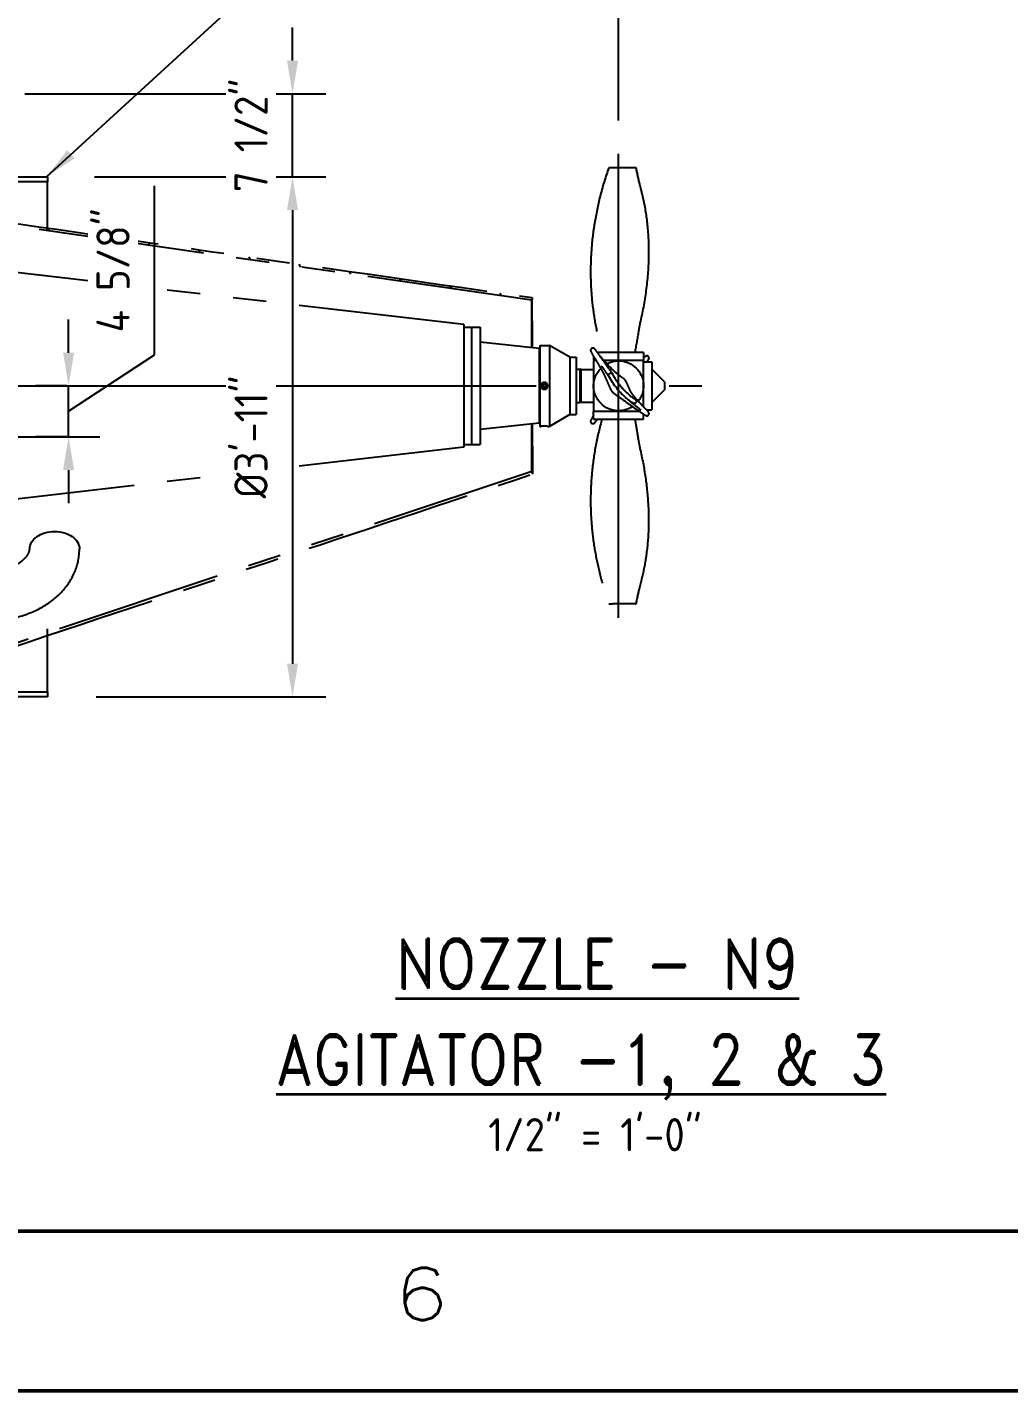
# Model space of a CAD drawing. Header units: inches. Extents: x 0 to 4731, y 0 to 1632.
# Drawn here: x 1370.6 to 1548, y 0 to 246.4 of the extents above; entities that cross this region are included whole.
import ezdxf
from ezdxf.enums import TextEntityAlignment as Align

# ---------------------------------------------------------------- set-up
doc = ezdxf.new("R2010")
doc.units = ezdxf.units.IN
doc.header["$LTSCALE"] = 48
doc.header["$MEASUREMENT"] = 0
doc.linetypes.add('CENTER', pattern=[2, 1.25, -0.25, 0.25, -0.25])
doc.linetypes.add('PHANTOM2', pattern=[1.25, 0.625, -0.125, 0.125, -0.125, 0.125, -0.125])
for name, color, linetype, lineweight in [('AM_11', 92, 'PHANTOM2', 25), ('AM_5', 92, 'Continuous', 25), ('AM_6', 140, 'Continuous', 35), ('AM_7', 142, 'CENTER', 25), ('AM_BOR', 255, 'Continuous', 50), ('Building-AM_0', 7, 'Continuous', 50), ('Equipment-AM_0', 7, 'Continuous', 50), ('Equipment-AM_5', 92, 'Continuous', 25)]:
    doc.layers.add(name, color=color, linetype=linetype, lineweight=lineweight)
doc.styles.add('ISOCP', font='ISOCP.SHX')
doc.styles.add('ROMAND', font='romand')
doc.styles.add('simplex', font='simplex.shx', dxfattribs={"width": 0.75})
doc.styles.get("Standard").update_dxf_attribs({"font": 'ROMANS.SHX', "width": 0.7})
doc.dimstyles.new('SCALE -2', dxfattribs={"dimscale": 48, "dimtxt": 0.125, "dimasz": 0.125, "dimexe": 0.125, "dimexo": 0.125, "dimgap": 0.09375, "dimtad": 1, "dimdec": 4, "dimlfac": 0.5, "dimrnd": 0.0625, "dimzin": 3, "dimdsep": 46, "dimlunit": 4, "dimtxsty": 'ISOCP', "dimcen": 0, "dimclrd": 92, "dimclre": 92, "dimclrt": 140, "dimadec": 0, "dimazin": 0, "dimtfac": 1, "dimtdec": 4, "dimtmove": 0, "dimatfit": 3, "dimfxl": 1, "dimfrac": 2, "dimtolj": 1, "dimtzin": 0, "dimarcsym": 0})

# ---------------------------------------------------------------- blocks, each defined once
blk = doc.blocks.new('PE_FR_E')
at = {"layer": 'AM_BOR', "color": 9}
blk.add_lwpolyline([(0, 0), (1117.6, 0), (1117.6, 863.6), (0, 863.6)], close=True, dxfattribs=at)
at = {"layer": 'AM_BOR'}
blk.add_lwpolyline([(18.75, 15.25), (1098.85, 15.25), (1098.85, 848.35), (18.75, 848.35)], close=True, dxfattribs=at)
at = {"layer": 'AM_BOR', "style": 'simplex', "width": 1.22807}
blk.add_text('6', height=5, dxfattribs=at).set_placement((762.96, 6.75), align=Align.CENTER)
at = {"layer": 'AM_BOR', "width": 0.9, "flags": 9}
blk.add_attdef('PENSTYLE', text='', height=1, dxfattribs=at).set_placement((1116.99, 0.33), align=Align.BOTTOM_RIGHT)
blk = doc.blocks.new('A$C0B472E40')
at = {"layer": 'AM_11', "ltscale": 0.5}
h = blk.add_hatch(dxfattribs=at)
h.set_pattern_fill('ANSI31', color=256, scale=30, angle=18, style=0)
h.set_pattern_definition([(63, (-479.913, -570.2295), (-3.341274, 1.702464), [])])
h.paths.add_polyline_path([(-52.39, 7.97), (-52.36, 7.74), (-3.69, 14.72), (-3.73, 14.96)])
for p, q in [((-61.78, 19.69), (-61.72, 19.69)), ((-61.72, 19.69), (-61.47, 19.69)), ((-61.47, 19.69), (-60.94, 19.69)), ((-60.94, 19.69), (-59.32, 19.69)), ((-59.32, 19.69), (-59.3, 19.69)), ((5.2, 18.9), (-8.58, 18.9)), ((-8.58, 18.9), (-8.58, 18.43)), ((-8.58, 18.43), (5.2, 18.43)), ((-8.58, 14.01), (-8.58, 18.43)), ((-52.36, 7.74), (-3.69, 14.72)), ((-46.21, 5.55), (2.72, 11.21)), ((-52.36, 3.44), (-52.36, 7.74)), ((-47.67, 5.31), (-47.67, -5.31)), ((-46.88, 5.31), (-47.67, 5.31)), ((-46.88, 5.31), (-46.88, -5.31)), ((-46.21, 5.31), (-46.88, 5.31)), ((-46.88, 5.31), (-46.88, -5.31)), ((-46.21, 5.55), (-46.21, -5.55)), ((-53, 3.38), (-47.67, 3.94)), ((-62.45, 3.01), (-58.29, 3.01)), ((-62.45, 3.01), (-62.45, 2.3)), ((-57.93, 2.67), (-57.93, 2.3)), ((-56.35, 2.6), (-56.35, -2.6)), ((-55.78, 2.6), (-56.35, 2.6)), ((-55.78, 2.6), (-53.95, 3.66)), ((-55.78, 2.6), (-55.78, -2.6)), ((-53.95, 3.66), (-53.95, -3.66)), ((-53.79, 3.66), (-53.95, 3.66)), ((-53.08, 3.66), (-53.16, 3.66)), ((-53.08, 3.66), (-53.08, -3.66)), ((-53, 3.31), (-53.08, 3.31)), ((-53, 3.38), (-53, -3.38)), ((-64.34, 0.35), (-63.2, 1.5)), ((-63.2, 2.17), (-63.2, -2.17)), ((-62.45, 2.17), (-63.2, 2.17)), ((-62.45, 2.3), (-62.34, 2.3)), ((-61.04, 2.3), (-59.34, 2.3)), ((-58.04, 2.3), (-57.93, 2.3)), ((-56.78, 1.48), (-57.93, 1.48)), ((-56.78, 1.48), (-56.7, 1.52)), ((-56.78, 1.48), (-56.78, -1.48)), ((-56.7, 1.52), (-56.7, -1.52)), ((-56.35, 1.52), (-56.7, 1.52)), ((-64.34, 0.35), (-64.34, -0.35)), ((-64.34, -0.35), (-63.2, -1.5)), ((-62.72, -2.17), (-63.2, -2.17)), ((-59.34, -2.3), (-61.04, -2.3)), ((-57.93, -2.3), (-58.04, -2.3)), ((-56.78, -1.48), (-57.93, -1.48)), ((-57.93, -3.01), (-57.93, -2.3)), ((-56.78, -1.48), (-56.7, -1.52)), ((-56.35, -1.52), (-56.7, -1.52)), ((-62.45, -3.01), (-62.45, -2.55)), ((-57.93, -3.01), (-62.45, -3.01)), ((-55.78, -2.6), (-56.35, -2.6)), ((-55.78, -2.6), (-53.95, -3.66)), ((-53.79, -3.66), (-53.95, -3.66)), ((-53.08, -3.66), (-53.16, -3.66)), ((-53, -3.31), (-53.08, -3.31)), ((-53, -3.38), (-47.67, -3.94)), ((-52.36, -7.74), (-52.36, -3.44)), ((-46.88, -5.31), (-47.67, -5.31)), ((-46.21, -5.31), (-46.88, -5.31)), ((-46.21, -5.55), (2.72, -11.21)), ((-52.36, -7.74), (-3.69, -23.94)), ((-61.69, -19.69), (-61.78, -19.69)), ((-61.69, -19.69), (-60.66, -19.69)), ((-60.66, -19.69), (-60.42, -19.69)), ((-60.42, -19.69), (-59.67, -19.69)), ((-59.3, -19.69), (-59.67, -19.69)), ((-8.58, -27.64), (-8.58, -21.97)), ((5.2, -27.64), (-8.58, -27.64)), ((-8.58, -27.64), (-8.58, -28.11)), ((-8.58, -28.11), (5.2, -28.11))]:
    blk.add_line(p, q, dxfattribs=at)
blk.add_circle((-53.48, 0), 0.197, dxfattribs=at)
for centre, radius, start, end in [((-60.19, 0), 3.15, 133.0298, 135.9311), ((-60.19, 0), 2.26, 62.0119, 217.9902), ((-60.19, 0), 2.26, 235.9377, 44.2566), ((-60.19, 0), 3.15, 44.0689, 46.9702), ((-65.18, 3.89), 6.59, 310.0503, 332.75), ((-65.18, 3.89), 6.2, 320.1144, 332.75), ((-59.49, 0.96), 0.197, 332.75, 152.75), ((-65.18, 3.89), 6.2, 304.25, 316.8856), ((-65.18, 3.89), 6.59, 304.25, 310.0503), ((-65.18, 3.89), 6.2, 316.8856, 320.1144), ((-61.58, -1.4), 0.197, 124.25, 225.876), ((-61.58, -1.4), 0.197, 225.876, 304.25), ((-60.19, 0), 3.15, 313.0298, 315.9311)]:
    blk.add_arc(centre, radius, start, end, dxfattribs=at)
blk.add_ellipse((-9.21, -14.74), major_axis=(-2.25, 0), ratio=0.707107, start_param=3.141593, end_param=6.283185, dxfattribs=at)
for points in [[(-62.07, 18.37), (-61.97, 18.8), (-61.87, 19.24), (-61.78, 19.69)], [(-62.72, 2.17), (-62.77, 2.22), (-62.82, 2.27), (-62.86, 2.32)], [(-60.65, 0.64), (-60.59, 0.69), (-60.52, 0.73), (-60.45, 0.78)], [(-59.73, -0.64), (-60.07, -0.88), (-60.39, -1.11), (-60.68, -1.32)], [(-61.9, -1.4), (-61.85, -1.36), (-61.78, -1.3), (-61.7, -1.24)], [(-61.78, -19.69), (-61.87, -19.24), (-61.97, -18.8), (-62.07, -18.37)]]:
    blk.add_open_spline(points, degree=3, dxfattribs=at)
for points, knots in [([(-59.3, 19.69), (-59.02, 18.91), (-58.77, 18.1), (-58.35, 16.47), (-58.18, 15.65), (-57.91, 14.06), (-57.81, 13.28), (-57.69, 11.77), (-57.66, 11.02), (-57.66, 9.57), (-57.69, 8.85), (-57.81, 7.44), (-57.9, 6.74), (-58.13, 5.34), (-58.27, 4.65), (-58.52, 3.65), (-58.6, 3.33), (-58.69, 3.01)], [0, 0, 0, 0, 6.979555, 6.979555, 13.589523, 13.589523, 19.605925, 19.605925, 25.238521, 25.238521, 30.698867, 30.698867, 36.177533, 36.177533, 41.846552, 41.846552, 44.568185, 44.568185, 44.568185, 44.568185]), ([(-62.15, 5.65), (-62.38, 6.62), (-62.56, 7.61), (-62.83, 9.59), (-62.91, 10.59), (-62.95, 12.53), (-62.92, 13.46), (-62.75, 15.17), (-62.63, 15.95), (-62.41, 16.99), (-62.35, 17.27), (-62.21, 17.82), (-62.14, 18.11), (-62.07, 18.37)], [0, 0, 0, 0, 7.653732, 7.653732, 15.300348, 15.300348, 22.393792, 22.393792, 28.40915, 28.40915, 30.624819, 30.624819, 32.850872, 32.850872, 32.850872, 32.850872]), ([(-3.73, 14.96), (-11.26, 13.88), (-18.78, 12.8), (-35, 10.47), (-43.7, 9.22), (-52.39, 7.97)], [-124.905318, -124.905318, -124.905318, -124.905318, -66.955868, -66.955868, -0.037297, -0.037297, -0.037297, -0.037297]), ([(-52.4, 3.44), (-52.4, 4.1), (-52.4, 4.72), (-52.4, 5.27), (-52.39, 5.98), (-52.39, 6.57), (-52.39, 7.02), (-52.39, 7.46), (-52.39, 7.76), (-52.39, 7.89), (-52.39, 7.94), (-52.39, 7.97), (-52.39, 7.97)], [3.587971, 3.587971, 3.587971, 3.587971, 3.864937, 3.864937, 3.864937, 4.218341, 4.218341, 4.218341, 4.571649, 4.571649, 4.571649, 4.712389, 4.712389, 4.712389, 4.712389]), ([(-52.39, 7.97), (-52.38, 7.93), (-52.38, 7.89), (-52.37, 7.81), (-52.36, 7.78), (-52.36, 7.74)], [-0.6, -0.6, -0.6, -0.6, -0.3, -0.3, 0, 0, 0, 0]), ([(-61.69, 3.01), (-61.8, 3.65), (-61.91, 4.29), (-62.04, 5.05), (-62.06, 5.18), (-62.1, 5.41), (-62.12, 5.5), (-62.14, 5.61), (-62.14, 5.63), (-62.15, 5.66), (-62.15, 5.66), (-62.15, 5.67), (-62.15, 5.68), (-62.15, 5.68), (-62.15, 5.68), (-62.15, 5.68)], [0, 0, 0, 0, 5.000867, 5.000867, 6.021701, 6.021701, 6.787566, 6.787566, 6.931145, 6.931145, 6.993671, 6.993671, 7.02494, 7.02494, 7.030177, 7.030177, 7.030177, 7.030177]), ([(-62.86, 2.32), (-62.87, 2.33), (-62.87, 2.34), (-62.89, 2.36), (-62.9, 2.36), (-62.91, 2.39), (-62.91, 2.39), (-62.92, 2.41), (-62.92, 2.41), (-62.92, 2.42), (-62.92, 2.42), (-62.93, 2.43), (-62.93, 2.43), (-62.93, 2.44), (-62.93, 2.44), (-62.93, 2.44), (-62.93, 2.45), (-62.93, 2.45), (-62.93, 2.45), (-62.93, 2.46), (-62.93, 2.46), (-62.94, 2.48), (-62.94, 2.48), (-62.94, 2.52), (-62.94, 2.54), (-62.93, 2.58), (-62.92, 2.59), (-62.9, 2.63), (-62.89, 2.65), (-62.86, 2.68), (-62.85, 2.68), (-62.84, 2.69), (-62.84, 2.69), (-62.83, 2.69), (-62.83, 2.69), (-62.83, 2.7), (-62.83, 2.7), (-62.82, 2.7), (-62.82, 2.7), (-62.81, 2.7), (-62.81, 2.7), (-62.8, 2.7), (-62.79, 2.7), (-62.77, 2.71), (-62.76, 2.71), (-62.75, 2.7), (-62.74, 2.7), (-62.71, 2.7), (-62.7, 2.69), (-62.64, 2.66), (-62.58, 2.63), (-62.5, 2.58), (-62.47, 2.57), (-62.45, 2.55)], [0, 0, 0, 0, 0.737578, 0.737578, 1.29119, 1.29119, 1.485795, 1.485795, 1.579648, 1.579648, 1.616724, 1.616724, 1.635225, 1.635225, 1.653768, 1.653768, 1.672344, 1.672344, 1.690911, 1.690911, 1.728403, 1.728403, 1.803313, 1.803313, 2.103496, 2.103496, 2.41165, 2.41165, 2.804965, 2.804965, 2.891471, 2.891471, 2.90998, 2.90998, 2.928549, 2.928549, 2.947177, 2.947177, 2.965788, 2.965788, 3.003386, 3.003386, 3.078225, 3.078225, 3.377259, 3.377259, 3.750925, 3.750925, 4.871392, 4.871392, 8.233437, 8.233437, 9.167797, 9.167797, 9.167797, 9.167797]), ([(-60.45, 0.78), (-60.43, 0.8), (-60.41, 0.81), (-60.33, 0.87), (-60.27, 0.92), (-60.04, 1.1), (-59.87, 1.25), (-59.33, 1.77), (-58.97, 2.16), (-58.63, 2.56), (-58.56, 2.64), (-58.51, 2.71)], [0, 0, 0, 0, 0.449507, 0.449507, 1.797254, 1.797254, 5.841303, 5.841303, 14.80828, 14.80828, 17.264303, 17.264303, 17.264303, 17.264303]), ([(-59.66, 1.07), (-59.38, 1.47), (-59.13, 1.83), (-58.71, 2.43), (-58.53, 2.68), (-58.26, 3.05), (-58.16, 3.18), (-58.06, 3.3), (-58.04, 3.33), (-57.99, 3.37), (-57.98, 3.38), (-57.96, 3.39), (-57.94, 3.4), (-57.9, 3.41), (-57.88, 3.42), (-57.83, 3.41), (-57.82, 3.41), (-57.77, 3.4), (-57.74, 3.38), (-57.7, 3.33), (-57.68, 3.3), (-57.66, 3.26), (-57.66, 3.24), (-57.66, 3.2), (-57.66, 3.19), (-57.67, 3.16), (-57.67, 3.14), (-57.69, 3.1), (-57.7, 3.07), (-57.77, 2.94), (-57.84, 2.81), (-57.95, 2.63)], [0, 0, 0, 0, 6.995978, 6.995978, 13.62516, 13.62516, 19.677384, 19.677384, 22.584203, 22.584203, 23.212089, 23.212089, 23.684226, 23.684226, 24.084161, 24.084161, 24.272384, 24.272384, 24.626608, 24.626608, 24.980767, 24.980767, 25.333398, 25.333398, 25.749267, 25.749267, 26.59786, 26.59786, 29.139566, 29.139566, 34.936509, 34.936509, 34.936509, 34.936509]), ([(-57.95, 2.63), (-58.03, 2.48), (-58.18, 2.25), (-58.47, 1.75), (-58.61, 1.51), (-58.81, 1.14), (-58.88, 1), (-58.94, 0.87)], [0, 0, 0, 0, 4.730935, 4.730935, 8.359402, 8.359402, 10.638255, 10.638255, 10.638255, 10.638255]), ([(-53.16, 3.66), (-53.16, 3.66), (-53.17, 3.66), (-53.2, 3.66), (-53.23, 3.66), (-53.28, 3.65), (-53.32, 3.65), (-53.4, 3.65), (-53.44, 3.65), (-53.52, 3.65), (-53.56, 3.65), (-53.64, 3.65), (-53.67, 3.65), (-53.73, 3.66), (-53.75, 3.66), (-53.78, 3.66), (-53.79, 3.66), (-53.79, 3.66)], [1.206037, 1.206037, 1.206037, 1.206037, 1.507546, 1.507546, 1.809055, 1.809055, 2.110565, 2.110565, 2.412074, 2.412074, 2.713584, 2.713584, 3.015093, 3.015093, 3.316602, 3.316602, 3.618111, 3.618111, 3.618111, 3.618111]), ([(-62.45, -1.89), (-62.45, -1.89), (-62.45, -1.89), (-62.45, -1.83), (-62.45, -1.76), (-62.45, -1.61), (-62.45, -1.52), (-62.45, -1.39), (-62.45, -1.32), (-62.45, -1.19), (-62.45, -1.12), (-62.45, -0.98), (-62.45, -0.9), (-62.45, -0.72), (-62.45, -0.63), (-62.45, -0.36), (-62.45, -0.17), (-62.45, 0.17), (-62.45, 0.36), (-62.45, 0.63), (-62.45, 0.72), (-62.45, 0.9), (-62.45, 0.98), (-62.45, 1.12), (-62.45, 1.19), (-62.45, 1.32), (-62.45, 1.39), (-62.45, 1.52), (-62.45, 1.61), (-62.45, 1.76), (-62.45, 1.83), (-62.45, 1.94), (-62.45, 1.98), (-62.45, 2.06), (-62.45, 2.09), (-62.45, 2.14), (-62.45, 2.16), (-62.45, 2.19), (-62.45, 2.19), (-62.45, 2.19)], [9.391275, 9.391275, 9.391275, 9.391275, 9.392266, 9.392266, 10.10656, 10.10656, 10.820854, 10.820854, 11.328191, 11.328191, 11.835529, 11.835529, 12.481203, 12.481203, 13.126878, 13.126878, 14.418226, 14.418226, 15.709575, 15.709575, 16.355249, 16.355249, 17.000924, 17.000924, 17.508261, 17.508261, 18.015599, 18.015599, 18.729893, 18.729893, 19.444187, 19.444187, 20.013643, 20.013643, 20.5831, 20.5831, 21.105219, 21.105219, 21.627339, 21.627339, 21.627339, 21.627339]), ([(-62.34, 2.3), (-62.34, 2.3), (-62.33, 2.3), (-62.31, 2.3), (-62.29, 2.3), (-62.25, 2.3), (-62.21, 2.3), (-62.14, 2.3), (-62.09, 2.3), (-61.99, 2.3), (-61.92, 2.3), (-61.77, 2.3), (-61.69, 2.3), (-61.55, 2.3), (-61.49, 2.3), (-61.36, 2.3), (-61.29, 2.3), (-61.17, 2.3), (-61.11, 2.3), (-61.04, 2.3)], [7.257883, 7.257883, 7.257883, 7.257883, 7.587654, 7.587654, 8.097374, 8.097374, 8.654405, 8.654405, 9.211436, 9.211436, 9.912587, 9.912587, 10.613739, 10.613739, 11.113158, 11.113158, 11.612577, 11.612577, 12.103284, 12.103284, 12.103284, 12.103284]), ([(-58.65, 1.79), (-58.65, 1.79), (-58.66, 1.78), (-58.69, 1.73), (-58.74, 1.66), (-58.88, 1.46), (-58.97, 1.32), (-59.22, 0.95), (-59.38, 0.71), (-59.58, 0.41), (-59.61, 0.37), (-59.64, 0.32)], [14.726358, 14.726358, 14.726358, 14.726358, 15.953512, 15.953512, 18.610397, 18.610397, 22.145019, 22.145019, 26.877729, 26.877729, 27.74245, 27.74245, 27.74245, 27.74245]), ([(-59.34, 2.3), (-59.27, 2.3), (-59.21, 2.3), (-59.09, 2.3), (-59.02, 2.3), (-58.92, 2.3), (-58.89, 2.3), (-58.85, 2.3)], [16.208453, 16.208453, 16.208453, 16.208453, 16.69916, 16.69916, 17.198579, 17.198579, 17.46275, 17.46275, 17.46275, 17.46275]), ([(-58.14, 2.3), (-58.13, 2.3), (-58.12, 2.3), (-58.09, 2.3), (-58.07, 2.3), (-58.05, 2.3), (-58.04, 2.3), (-58.04, 2.3)], [19.985527, 19.985527, 19.985527, 19.985527, 20.214362, 20.214362, 20.724082, 20.724082, 21.053853, 21.053853, 21.053853, 21.053853]), ([(-57.93, 2.19), (-57.93, 2.19), (-57.93, 2.19), (-57.93, 2.16), (-57.93, 2.14), (-57.93, 2.09), (-57.93, 2.06), (-57.93, 1.98), (-57.93, 1.94), (-57.93, 1.83), (-57.93, 1.76), (-57.93, 1.61), (-57.93, 1.52), (-57.93, 1.39), (-57.93, 1.32), (-57.93, 1.19), (-57.93, 1.12), (-57.93, 0.98), (-57.93, 0.9), (-57.93, 0.72), (-57.93, 0.63), (-57.93, 0.36), (-57.93, 0.17), (-57.93, -0.17), (-57.93, -0.36), (-57.93, -0.63), (-57.93, -0.72), (-57.93, -0.9), (-57.93, -0.98), (-57.93, -1.12), (-57.93, -1.19), (-57.93, -1.32), (-57.93, -1.39), (-57.93, -1.52), (-57.93, -1.61), (-57.93, -1.76), (-57.93, -1.83), (-57.93, -1.94), (-57.93, -1.98), (-57.93, -2.06), (-57.93, -2.09), (-57.93, -2.14), (-57.93, -2.16), (-57.93, -2.19), (-57.93, -2.19), (-57.93, -2.19)], [7.209113, 7.209113, 7.209113, 7.209113, 7.731233, 7.731233, 8.253353, 8.253353, 8.822809, 8.822809, 9.392266, 9.392266, 10.10656, 10.10656, 10.820854, 10.820854, 11.328191, 11.328191, 11.835529, 11.835529, 12.481203, 12.481203, 13.126878, 13.126878, 14.418226, 14.418226, 15.709575, 15.709575, 16.355249, 16.355249, 17.000924, 17.000924, 17.508261, 17.508261, 18.015599, 18.015599, 18.729893, 18.729893, 19.444187, 19.444187, 20.013643, 20.013643, 20.5831, 20.5831, 21.105219, 21.105219, 21.627339, 21.627339, 21.627339, 21.627339]), ([(-61.25, -0.45), (-61.19, -0.3), (-61.12, -0.16), (-61.07, -0.03), (-60.99, 0.15), (-60.93, 0.28), (-60.91, 0.32)], [0.5349784, 0.5349784, 0.5349784, 0.5349784, 0.7267187, 0.7267187, 0.7267187, 1, 1, 1, 1]), ([(-60.91, 0.32), (-60.88, 0.39), (-60.83, 0.46), (-60.78, 0.52), (-60.74, 0.57), (-60.7, 0.6), (-60.65, 0.64)], [0, 0, 0, 0, 0.5061072, 0.5061072, 0.5061072, 0.8602727, 0.8602727, 0.8602727, 0.8602727]), ([(-58.94, 0.87), (-58.97, 0.8), (-59, 0.73), (-59.03, 0.66), (-59.08, 0.55), (-59.13, 0.44), (-59.18, 0.33), (-59.25, 0.17), (-59.32, 0.02), (-59.37, -0.1), (-59.42, -0.21), (-59.46, -0.29), (-59.47, -0.32)], [0.3542157, 0.3542157, 0.3542157, 0.3542157, 0.446679, 0.446679, 0.446679, 0.5884091, 0.5884091, 0.5884091, 0.7967182, 0.7967182, 0.7967182, 1, 1, 1, 1]), ([(-53.79, 0), (-53.79, 0.04), (-53.78, 0.08), (-53.75, 0.16), (-53.73, 0.19), (-53.67, 0.25), (-53.64, 0.27), (-53.56, 0.31), (-53.52, 0.31), (-53.48, 0.31), (-53.44, 0.31), (-53.4, 0.31), (-53.32, 0.27), (-53.28, 0.25), (-53.23, 0.19), (-53.2, 0.16), (-53.17, 0.08), (-53.16, 0.04), (-53.16, 0)], [3.618111, 3.618111, 3.618111, 3.618111, 3.91962, 3.91962, 4.221129, 4.221129, 4.522639, 4.522639, 4.824148, 4.824148, 4.824148, 5.125658, 5.125658, 5.427168, 5.427168, 5.728677, 5.728677, 6.030186, 6.030186, 6.030186, 6.030186]), ([(-53.16, 0), (-53.16, -0.04), (-53.17, -0.08), (-53.2, -0.16), (-53.23, -0.19), (-53.28, -0.25), (-53.32, -0.27), (-53.4, -0.31), (-53.44, -0.31), (-53.52, -0.31), (-53.56, -0.31), (-53.64, -0.27), (-53.67, -0.25), (-53.73, -0.19), (-53.75, -0.16), (-53.78, -0.08), (-53.79, -0.04), (-53.79, 0)], [1.206037, 1.206037, 1.206037, 1.206037, 1.507546, 1.507546, 1.809055, 1.809055, 2.110565, 2.110565, 2.412074, 2.412074, 2.713584, 2.713584, 3.015093, 3.015093, 3.316602, 3.316602, 3.618111, 3.618111, 3.618111, 3.618111]), ([(-53.61, 0), (-53.61, 0.02), (-53.6, 0.03), (-53.59, 0.07), (-53.58, 0.08), (-53.56, 0.1), (-53.54, 0.11), (-53.51, 0.13), (-53.49, 0.13), (-53.46, 0.13), (-53.44, 0.13), (-53.41, 0.11), (-53.4, 0.1), (-53.37, 0.08), (-53.36, 0.07), (-53.35, 0.03), (-53.35, 0.02), (-53.35, 0)], [0.500823, 0.500823, 0.500823, 0.500823, 0.626029, 0.626029, 0.751235, 0.751235, 0.876441, 0.876441, 1.001647, 1.001647, 1.126853, 1.126853, 1.252058, 1.252058, 1.377264, 1.377264, 1.50247, 1.50247, 1.50247, 1.50247]), ([(-53.35, 0), (-53.35, -0.02), (-53.35, -0.03), (-53.36, -0.07), (-53.37, -0.08), (-53.4, -0.1), (-53.41, -0.11), (-53.44, -0.13), (-53.46, -0.13), (-53.48, -0.13), (-53.49, -0.13), (-53.51, -0.13), (-53.54, -0.11), (-53.56, -0.1), (-53.58, -0.08), (-53.59, -0.07), (-53.6, -0.03), (-53.61, -0.02), (-53.61, 0)], [1.50247, 1.50247, 1.50247, 1.50247, 1.627676, 1.627676, 1.752882, 1.752882, 1.878088, 1.878088, 2.003293, 2.003293, 2.003293, 2.128499, 2.128499, 2.253705, 2.253705, 2.378911, 2.378911, 2.504117, 2.504117, 2.504117, 2.504117]), ([(-62.29, -1.73), (-62.2, -1.64), (-61.97, -1.39), (-61.65, -1.02), (-61.54, -0.88), (-61.35, -0.63), (-61.29, -0.53), (-61.26, -0.47), (-61.26, -0.46), (-61.25, -0.45)], [0, 0, 0, 0, 10.042656, 10.042656, 16.647032, 16.647032, 25.331588, 25.331588, 26.745122, 26.745122, 26.745122, 26.745122]), ([(-59.47, -0.32), (-59.5, -0.39), (-59.55, -0.46), (-59.6, -0.52), (-59.64, -0.57), (-59.68, -0.61), (-59.73, -0.64)], [0, 0, 0, 0, 0.5061072, 0.5061072, 0.5061072, 0.8672445, 0.8672445, 0.8672445, 0.8672445]), ([(-60.68, -1.32), (-61.04, -1.58), (-61.37, -1.82), (-61.92, -2.2), (-62.14, -2.35), (-62.47, -2.57), (-62.58, -2.64), (-62.69, -2.68), (-62.7, -2.69), (-62.74, -2.7), (-62.75, -2.71), (-62.79, -2.71), (-62.79, -2.71), (-62.8, -2.7), (-62.8, -2.7), (-62.81, -2.7), (-62.81, -2.7), (-62.82, -2.7), (-62.82, -2.7), (-62.82, -2.7), (-62.83, -2.7), (-62.83, -2.69), (-62.83, -2.69), (-62.84, -2.69), (-62.85, -2.69), (-62.87, -2.67), (-62.87, -2.67), (-62.9, -2.64), (-62.91, -2.62), (-62.92, -2.59), (-62.93, -2.57), (-62.94, -2.54), (-62.94, -2.53), (-62.94, -2.51), (-62.94, -2.5), (-62.94, -2.48), (-62.94, -2.48), (-62.94, -2.47), (-62.93, -2.46), (-62.93, -2.46), (-62.93, -2.45), (-62.93, -2.45), (-62.93, -2.44), (-62.93, -2.44), (-62.93, -2.44), (-62.93, -2.43), (-62.93, -2.43), (-62.92, -2.42), (-62.92, -2.41), (-62.91, -2.39), (-62.9, -2.38), (-62.89, -2.36), (-62.89, -2.35), (-62.87, -2.34), (-62.87, -2.33), (-62.86, -2.32)], [0, 0, 0, 0, 6.62983, 6.62983, 12.890647, 12.890647, 18.667669, 18.667669, 20.086662, 20.086662, 20.807368, 20.807368, 20.892723, 20.892723, 20.934309, 20.934309, 20.95508, 20.95508, 20.975949, 20.975949, 20.996899, 20.996899, 21.017788, 21.017788, 21.059879, 21.059879, 21.230528, 21.230528, 21.563369, 21.563369, 21.831802, 21.831802, 22.027969, 22.027969, 22.143449, 22.143449, 22.184916, 22.184916, 22.226672, 22.226672, 22.247483, 22.247483, 22.268352, 22.268352, 22.289205, 22.289205, 22.331328, 22.331328, 22.415249, 22.415249, 22.750702, 22.750702, 23.165218, 23.165218, 23.92621, 23.92621, 23.92621, 23.92621]), ([(-62.86, -2.32), (-62.76, -2.21), (-62.63, -2.08), (-62.48, -1.92), (-62.45, -1.89), (-62.41, -1.85), (-62.41, -1.84), (-62.4, -1.83), (-62.39, -1.83), (-62.39, -1.83), (-62.39, -1.82), (-62.38, -1.82), (-62.38, -1.82), (-62.38, -1.81), (-62.37, -1.81), (-62.37, -1.81), (-62.37, -1.8), (-62.36, -1.8), (-62.36, -1.8), (-62.35, -1.79), (-62.34, -1.78), (-62.33, -1.77), (-62.33, -1.77), (-62.32, -1.76), (-62.31, -1.75), (-62.3, -1.74), (-62.3, -1.74), (-62.29, -1.73)], [0, 0, 0, 0, 2.754026, 2.754026, 3.365867, 3.365867, 3.440775, 3.440775, 3.475243, 3.475243, 3.509883, 3.509883, 3.527141, 3.527141, 3.544423, 3.544423, 3.579562, 3.579562, 3.614272, 3.614272, 3.755656, 3.755656, 3.893403, 3.893403, 4.306667, 4.306667, 4.926361, 4.926361, 4.926361, 4.926361]), ([(-61.18, -1.35), (-61.42, -1.54), (-61.66, -1.73), (-61.98, -1.99), (-62.09, -2.09), (-62.18, -2.17), (-62.2, -2.18), (-62.2, -2.18)], [0, 0, 0, 0, 5.002777, 5.002777, 8.171649, 8.171649, 9.875996, 9.875996, 9.875996, 9.875996]), ([(-61.04, -2.3), (-61.11, -2.3), (-61.17, -2.3), (-61.29, -2.3), (-61.36, -2.3), (-61.49, -2.3), (-61.55, -2.3), (-61.69, -2.3), (-61.77, -2.3), (-61.92, -2.3), (-61.99, -2.3), (-62.06, -2.3), (-62.07, -2.3), (-62.07, -2.3)], [16.208453, 16.208453, 16.208453, 16.208453, 16.69916, 16.69916, 17.198579, 17.198579, 17.697998, 17.697998, 18.399149, 18.399149, 19.100301, 19.100301, 19.213971, 19.213971, 19.213971, 19.213971]), ([(-58.04, -2.3), (-58.04, -2.3), (-58.05, -2.3), (-58.07, -2.3), (-58.09, -2.3), (-58.13, -2.3), (-58.17, -2.3), (-58.24, -2.3), (-58.29, -2.3), (-58.39, -2.3), (-58.46, -2.3), (-58.61, -2.3), (-58.69, -2.3), (-58.83, -2.3), (-58.89, -2.3), (-59.02, -2.3), (-59.09, -2.3), (-59.21, -2.3), (-59.27, -2.3), (-59.34, -2.3)], [7.257883, 7.257883, 7.257883, 7.257883, 7.587654, 7.587654, 8.097374, 8.097374, 8.654405, 8.654405, 9.211436, 9.211436, 9.912587, 9.912587, 10.613739, 10.613739, 11.113158, 11.113158, 11.612577, 11.612577, 12.103284, 12.103284, 12.103284, 12.103284]), ([(-62.16, -5.69), (-62.16, -5.69), (-62.16, -5.69), (-62.16, -5.69), (-62.16, -5.69), (-62.16, -5.69), (-62.16, -5.69), (-62.15, -5.69), (-62.15, -5.68), (-62.15, -5.68), (-62.15, -5.67), (-62.15, -5.65), (-62.14, -5.63), (-62.13, -5.56), (-62.12, -5.5), (-62.08, -5.29), (-62.05, -5.12), (-61.93, -4.46), (-61.85, -3.95), (-61.74, -3.31), (-61.72, -3.16), (-61.69, -3.01)], [0.111584, 0.111584, 0.111584, 0.111584, 0.113506, 0.113506, 0.117855, 0.117855, 0.135517, 0.135517, 0.152664, 0.152664, 0.204132, 0.204132, 0.349883, 0.349883, 0.786887, 0.786887, 2.097613, 2.097613, 6.029206, 6.029206, 7.178564, 7.178564, 7.178564, 7.178564]), ([(-58.69, -3.01), (-58.48, -3.77), (-58.29, -4.55), (-57.99, -6.11), (-57.88, -6.9), (-57.72, -8.44), (-57.68, -9.19), (-57.65, -10.66), (-57.67, -11.39), (-57.77, -12.82), (-57.84, -13.53), (-58.05, -14.93), (-58.18, -15.63), (-58.49, -17.03), (-58.68, -17.74), (-59.01, -18.85), (-59.15, -19.27), (-59.3, -19.69)], [0, 0, 0, 0, 6.500421, 6.500421, 12.705482, 12.705482, 18.459999, 18.459999, 23.963683, 23.963683, 29.413797, 29.413797, 34.989241, 34.989241, 40.854187, 40.854187, 44.569308, 44.569308, 44.569308, 44.569308]), ([(-57.93, -2.67), (-57.83, -2.82), (-57.77, -2.94), (-57.7, -3.07), (-57.68, -3.1), (-57.67, -3.16), (-57.66, -3.17), (-57.66, -3.2), (-57.66, -3.21), (-57.66, -3.25), (-57.67, -3.28), (-57.69, -3.33), (-57.71, -3.36), (-57.77, -3.39), (-57.79, -3.4), (-57.84, -3.42), (-57.87, -3.42), (-57.91, -3.41), (-57.92, -3.41), (-57.96, -3.39), (-57.97, -3.39), (-58, -3.37), (-58.01, -3.36), (-58.05, -3.32), (-58.08, -3.28), (-58.16, -3.18), (-58.22, -3.11), (-58.29, -3.01)], [0.404539, 0.404539, 0.404539, 0.404539, 5.785347, 5.785347, 8.671714, 8.671714, 9.257734, 9.257734, 9.698493, 9.698493, 10.055867, 10.055867, 10.428098, 10.428098, 10.728524, 10.728524, 11.0358, 11.0358, 11.365764, 11.365764, 11.833515, 11.833515, 12.836562, 12.836562, 15.842159, 15.842159, 19.602933, 19.602933, 19.602933, 19.602933]), ([(-53.79, -3.66), (-53.79, -3.66), (-53.78, -3.66), (-53.75, -3.66), (-53.73, -3.66), (-53.67, -3.65), (-53.64, -3.65), (-53.56, -3.65), (-53.52, -3.65), (-53.48, -3.65), (-53.44, -3.65), (-53.4, -3.65), (-53.32, -3.65), (-53.28, -3.65), (-53.23, -3.66), (-53.2, -3.66), (-53.17, -3.66), (-53.16, -3.66), (-53.16, -3.66)], [3.618111, 3.618111, 3.618111, 3.618111, 3.91962, 3.91962, 4.221129, 4.221129, 4.522639, 4.522639, 4.824148, 4.824148, 4.824148, 5.125658, 5.125658, 5.427168, 5.427168, 5.728677, 5.728677, 6.030186, 6.030186, 6.030186, 6.030186]), ([(-52.43, -7.96), (-52.43, -7.96), (-52.43, -7.88), (-52.43, -7.71), (-52.43, -7.48), (-52.43, -7.08), (-52.43, -6.55), (-52.43, -6.02), (-52.42, -5.35), (-52.42, -4.58), (-52.42, -4.22), (-52.42, -3.84), (-52.42, -3.44)], [1.571044, 1.571044, 1.571044, 1.571044, 1.821152, 1.821152, 1.821152, 2.175146, 2.175146, 2.175146, 2.528546, 2.528546, 2.528546, 2.695221, 2.695221, 2.695221, 2.695221]), ([(-62.07, -18.37), (-62.08, -18.34), (-62.09, -18.31), (-62.12, -18.19), (-62.14, -18.1), (-62.23, -17.75), (-62.29, -17.49), (-62.5, -16.59), (-62.63, -15.94), (-62.82, -14.54), (-62.89, -13.8), (-62.95, -12.3), (-62.94, -11.54), (-62.85, -9.95), (-62.77, -9.12), (-62.52, -7.42), (-62.36, -6.54), (-62.15, -5.68)], [0, 0, 0, 0, 0.258954, 0.258954, 0.967067, 0.967067, 3.091197, 3.091197, 8.168401, 8.168401, 13.861536, 13.861536, 19.634196, 19.634196, 25.990864, 25.990864, 32.776571, 32.776571, 32.776571, 32.776571]), ([(-52.43, -7.96), (-52.42, -7.92), (-52.4, -7.89), (-52.38, -7.81), (-52.37, -7.77), (-52.36, -7.74)], [-0.6, -0.6, -0.6, -0.6, -0.3, -0.3, 0, 0, 0, 0]), ([(-3.77, -24.16), (-12.11, -21.39), (-20.44, -18.61), (-36.66, -13.21), (-44.55, -10.58), (-52.43, -7.96)], [-133.911736, -133.911736, -133.911736, -133.911736, -66.955868, -66.955868, -3.641699, -3.641699, -3.641699, -3.641699]), ([(-3.22, -21.23), (-4.01, -21.23), (-4.81, -21.14), (-6.34, -20.79), (-7.08, -20.52), (-8.45, -19.82), (-9.09, -19.38), (-10.18, -18.31), (-10.64, -17.69), (-11.24, -16.37), (-11.42, -15.68), (-11.45, -14.91), (-11.46, -14.83), (-11.46, -14.74)], [4.712389, 4.712389, 4.712389, 4.712389, 5.026548, 5.026548, 5.340708, 5.340708, 5.654867, 5.654867, 5.969026, 5.969026, 6.250312, 6.250312, 6.283185, 6.283185, 6.283185, 6.283185]), ([(-3.22, -16.73), (-3.61, -16.73), (-4.01, -16.69), (-4.74, -16.55), (-5.09, -16.44), (-5.7, -16.19), (-5.97, -16.04), (-6.4, -15.73), (-6.56, -15.56), (-6.81, -15.25), (-6.88, -15.11), (-6.94, -14.9), (-6.96, -14.82), (-6.96, -14.74)], [4.712389, 4.712389, 4.712389, 4.712389, 4.9802, 4.9802, 5.24617, 5.24617, 5.508275, 5.508275, 5.771605, 5.771605, 6.064354, 6.064354, 6.283185, 6.283185, 6.283185, 6.283185])]:
    blk.add_open_spline(points, degree=3, knots=knots, dxfattribs=at)
at = {"layer": 'AM_7'}
for p, q in [((-60.19, -20.97), (-60.19, 20.97)), ((7.25, 0), (-67.72, 0)), ((19.1, -4.61), (-13.3, -4.61))]:
    blk.add_line(p, q, dxfattribs=at)
blk = doc.blocks.new('*D424')
at = {"layer": 'AM_5', "color": 92, "lineweight": -2, "transparency": 16777216}
for p, q in [((1382.71, 219.41), (1424.53, 219.41)), ((1418.53, 213.41), (1418.53, 131.41)), ((1383.02, 125.41), (1424.53, 125.41))]:
    blk.add_line(p, q, dxfattribs=at)
at = {"layer": 'AM_5', "color": 92, "transparency": 16777216}
for points in [[(1417.53, 213.41), (1419.53, 213.41), (1418.53, 219.41)], [(1417.53, 131.41), (1419.53, 131.41), (1418.53, 125.41)]]:
    blk.add_solid(points, dxfattribs=at)
at = {"layer": 'Defpoints', "color": 0, "transparency": 16777216}
for p in [(1376.71, 219.41), (1377.02, 125.41), (1418.53, 125.41)]:
    blk.add_point(p, dxfattribs=at)
at = {"layer": 'AM_5', "color": 140, "transparency": 16777216, "insert": (1411.03, 172.41), "char_height": 6, "attachment_point": 5, "rotation": 90, "style": 'ISOCP', "bg_fill": 3, "box_fill_scale": 1.25, "bg_fill_color": 256, "bg_fill_true_color": 13158600, "bg_fill_transparency": 0}
blk.add_mtext('%%C3\'-11"', dxfattribs=at)
blk = doc.blocks.new('*D425')
at = {"layer": 'AM_5', "color": 92, "lineweight": -2, "transparency": 16777216}
for p, q in [((1418.53, 240.41), (1418.53, 246.41)), ((1370.11, 234.41), (1424.53, 234.41)), ((1418.53, 219.41), (1418.53, 234.41)), ((1382.71, 219.41), (1424.53, 219.41)), ((1418.53, 213.41), (1418.53, 207.41))]:
    blk.add_line(p, q, dxfattribs=at)
at = {"layer": 'AM_5', "color": 92, "transparency": 16777216}
for points in [[(1417.53, 240.41), (1419.53, 240.41), (1418.53, 234.41)], [(1417.53, 213.41), (1419.53, 213.41), (1418.53, 219.41)]]:
    blk.add_solid(points, dxfattribs=at)
at = {"layer": 'Defpoints', "color": 0, "transparency": 16777216}
for p in [(1364.11, 234.41), (1418.53, 234.41), (1376.71, 219.41)]:
    blk.add_point(p, dxfattribs=at)
at = {"layer": 'AM_5', "color": 140, "transparency": 16777216, "insert": (1411.03, 226.91), "char_height": 6, "attachment_point": 5, "rotation": 90, "style": 'ISOCP', "bg_fill": 3, "box_fill_scale": 1.25, "bg_fill_color": 256, "bg_fill_true_color": 13158600, "bg_fill_transparency": 0}
blk.add_mtext('7 1/2"', dxfattribs=at)
blk = doc.blocks.new('*D427')
at = {"layer": 'AM_5', "color": 92, "lineweight": -2, "transparency": 16777216}
for p, q in [((1393.58, 187.21), (1393.58, 217.81)), ((1378.05, 187.63), (1378.05, 193.63)), ((1378.05, 177.03), (1393.58, 187.21)), ((1377.7, 181.63), (1372.05, 181.63)), ((1378.05, 172.42), (1378.05, 181.63)), ((1378.05, 172.42), (1378.05, 181.63)), ((1377.7, 172.42), (1372.05, 172.42)), ((1378.05, 166.42), (1378.05, 160.42))]:
    blk.add_line(p, q, dxfattribs=at)
at = {"layer": 'AM_5', "color": 92, "transparency": 16777216}
for points in [[(1377.05, 187.63), (1379.05, 187.63), (1378.05, 181.63)], [(1377.05, 166.42), (1379.05, 166.42), (1378.05, 172.42)]]:
    blk.add_solid(points, dxfattribs=at)
at = {"layer": 'Defpoints', "color": 0, "transparency": 16777216}
for p in [(1378.05, 181.63), (1383.7, 181.63), (1383.7, 172.42)]:
    blk.add_point(p, dxfattribs=at)
at = {"layer": 'AM_5', "color": 140, "transparency": 16777216, "insert": (1386.08, 202.51), "char_height": 6, "attachment_point": 5, "rotation": 90, "style": 'ISOCP', "bg_fill": 3, "box_fill_scale": 1.25, "bg_fill_color": 256, "bg_fill_true_color": 13158600, "bg_fill_transparency": 0}
blk.add_mtext('4 5/8"', dxfattribs=at)
blk = doc.blocks.new('_Oblique')
at = {"color": 0, "linetype": 'ByBlock', "lineweight": -2}
blk.add_line((-0.5, -0.5), (0.5, 0.5), dxfattribs=at)
blk = doc.blocks.new('*D490')
at = {"layer": 'AM_5', "color": 92, "lineweight": -2, "transparency": 16777216}
for p, q in [((1351.49, 273.24), (1351.49, 320.72)), ((1477.47, 293.21), (1477.47, 320.72)), ((1477.47, 314.72), (1351.49, 314.72)), ((1477.47, 229.57), (1477.47, 279.43)), ((1351.49, 218.34), (1351.49, 267.48))]:
    blk.add_line(p, q, dxfattribs=at)
at = {"layer": 'Defpoints', "color": 0, "transparency": 16777216}
for p in [(1351.49, 314.72), (1477.47, 223.57), (1351.49, 212.34)]:
    blk.add_point(p, dxfattribs=at)
at = {"layer": 'AM_5', "color": 92, "lineweight": -2, "transparency": 16777216, "xscale": 6, "yscale": 6, "zscale": 6, "rotation": 180}
blk.add_blockref('_Oblique', (1351.49, 314.72), dxfattribs=at)
at = {"layer": 'AM_5', "color": 92, "lineweight": -2, "transparency": 16777216, "xscale": 6, "yscale": 6, "zscale": 6}
blk.add_blockref('_Oblique', (1477.47, 314.72), dxfattribs=at)
at = {"layer": 'AM_5', "color": 140, "transparency": 16777216, "insert": (1414.48, 322.22), "char_height": 6, "attachment_point": 5, "style": 'ISOCP'}
blk.add_mtext('5\'-3"', dxfattribs=at)
blk = doc.blocks.new('*D491')
at = {"layer": 'AM_5', "color": 92, "lineweight": -2, "transparency": 16777216}
for p, q in [((1346.69, 273.24), (1346.69, 333.3)), ((1354.56, 317.6), (1354.56, 333.3)), ((1346.69, 327.3), (1340.69, 327.3)), ((1346.69, 327.3), (1354.56, 327.3)), ((1354.56, 327.3), (1402.56, 327.3)), ((1354.56, 273.24), (1354.56, 311.84)), ((1346.69, 225.43), (1346.69, 267.48)), ((1354.56, 224.48), (1354.56, 267.48))]:
    blk.add_line(p, q, dxfattribs=at)
at = {"layer": 'Defpoints', "color": 0, "transparency": 16777216}
for p in [(1346.69, 327.3), (1346.69, 219.43), (1354.56, 218.48)]:
    blk.add_point(p, dxfattribs=at)
at = {"layer": 'AM_5', "color": 92, "lineweight": -2, "transparency": 16777216, "xscale": 6, "yscale": 6, "zscale": 6}
blk.add_blockref('_Oblique', (1346.69, 327.3), dxfattribs=at)
at = {"layer": 'AM_5', "color": 92, "lineweight": -2, "transparency": 16777216, "xscale": 6, "yscale": 6, "zscale": 6, "rotation": 180}
blk.add_blockref('_Oblique', (1354.56, 327.3), dxfattribs=at)
at = {"layer": 'AM_5', "color": 140, "transparency": 16777216, "insert": (1384.56, 334.8), "char_height": 6, "attachment_point": 5, "style": 'ISOCP'}
blk.add_mtext('3 15/16"', dxfattribs=at)

msp = doc.modelspace()

# ---------------------------------------------------------------- block references
at = {"layer": 'Building-AM_0', "xscale": -2, "yscale": 2, "zscale": 2}
msp.add_blockref('A$C0B472E40', (1357.095064, 181.634285), dxfattribs=at)
at = {"layer": 'Equipment-AM_0', "lineweight": 0, "xscale": 1.88976377952768, "yscale": 1.88976377952768, "zscale": 1.88976377952768}
msp.add_blockref('PE_FR_E', (0, 0), dxfattribs=at)

# ---------------------------------------------------------------- texts
at = {"layer": 'AM_6', "style": 'ROMAND', "width": 0.864074}
msp.add_text('%%UNOZZLE - N9', height=9, dxfattribs=at).set_placement((1473.612507, 72.696764), align=Align.CENTER)
msp.add_text('%%UAGITATOR -1, 2 & 3', height=9, dxfattribs=at).set_placement((1415.551143, 55.377334))
at = {"layer": 'Equipment-AM_5', "color": 140, "style": 'ISOCP'}
msp.add_text('1/2" = 1\'-0"', height=6, dxfattribs=at).set_placement((1453.908842, 43.278781))

# ---------------------------------------------------------------- leaders
at = {"layer": 'AM_5'}
msp.add_leader([(1374.047257, 219.42956), (1439.474575, 279.379894)], dimstyle='SCALE -2', override={"dimtp": 0.1, "dimtm": 0.1, "dimtfac": 0.71, "dimtdec": 5, "dimtolj": 0, "dimtzin": 7}, dxfattribs=at)

# ---------------------------------------------------------------- next in the draw order: dimensions: what is measured, and where the dimension line sits
dim = msp.add_linear_dim(base=(1418.527533, 125.413812), p1=(1376.710477, 219.413789), p2=(1377.020328, 125.413812), angle=90, text='%%C<>\\X', dimstyle='SCALE -2', override={"dimscale": 48, "dimtp": 0.1, "dimtm": 0.1, "dimtfac": 0.71, "dimtdec": 5, "dimtfill": 1, "dimtolj": 0, "dimtzin": 7}, dxfattribs=at)
dim.commit()
dim.dimension.update_dxf_attribs({"geometry": '*D424', "text_midpoint": (1418.527533, 172.4138)})

# ---------------------------------------------------------------- next in the draw order: dimensions: what is measured, and where the dimension line sits
dim = msp.add_linear_dim(base=(1418.527533, 234.413789), p1=(1376.710477, 219.413789), p2=(1364.10566, 234.413789), angle=90, dimstyle='SCALE -2', override={"dimscale": 48, "dimtp": 0.1, "dimtm": 0.1, "dimtfac": 0.71, "dimtdec": 5, "dimtfill": 1, "dimtolj": 0, "dimtzin": 7}, dxfattribs=at)
dim.commit()
dim.dimension.update_dxf_attribs({"geometry": '*D425', "text_midpoint": (1418.527533, 226.913789), "dimtype": 160})

# ---------------------------------------------------------------- next in the draw order: dimensions: what is measured, and where the dimension line sits
dim = msp.add_linear_dim(base=(1378.047254, 181.634285), p1=(1383.695227, 172.421686), p2=(1383.695227, 181.634285), angle=90, dimstyle='SCALE -2', override={"dimscale": 48, "dimtp": 0.1, "dimtm": 0.1, "dimtfac": 0.71, "dimtdec": 5, "dimtmove": 1, "dimtfill": 1, "dimtolj": 0, "dimtzin": 7}, dxfattribs=at)
dim.commit()
dim.dimension.update_dxf_attribs({"geometry": '*D427', "text_midpoint": (1393.580788, 191.711016), "dimtype": 160})

# ---------------------------------------------------------------- next in the draw order: dimensions: what is measured, and where the dimension line sits
dim = msp.add_linear_dim(base=(1346.687369, 327.298102), p1=(1354.561369, 218.484678), p2=(1346.687369, 219.42956), dimstyle='SCALE -2', override={"dimscale": 48, "dimblk1": 'Oblique', "dimblk2": 'Oblique', "dimsah": 1, "dimtp": 0.1, "dimtm": 0.1, "dimtfac": 0.71, "dimtdec": 5, "dimtolj": 0, "dimtzin": 7}, dxfattribs=at)
dim.commit()
dim.dimension.update_dxf_attribs({"geometry": '*D491', "text_midpoint": (1384.561369, 327.298102), "dimtype": 160})
dim = msp.add_linear_dim(base=(1351.490503, 314.71692), p1=(1477.474755, 223.56972), p2=(1351.490503, 212.342946), dimstyle='SCALE -2', override={"dimscale": 48, "dimblk1": 'Oblique', "dimblk2": 'Oblique', "dimsah": 1, "dimtp": 0.1, "dimtm": 0.1, "dimtfac": 0.71, "dimtdec": 5, "dimtolj": 0, "dimtzin": 7}, dxfattribs=at)
dim.commit()
dim.dimension.update_dxf_attribs({"geometry": '*D490', "text_midpoint": (1414.482629, 322.21692)})

doc.saveas('drawing.dxf')
